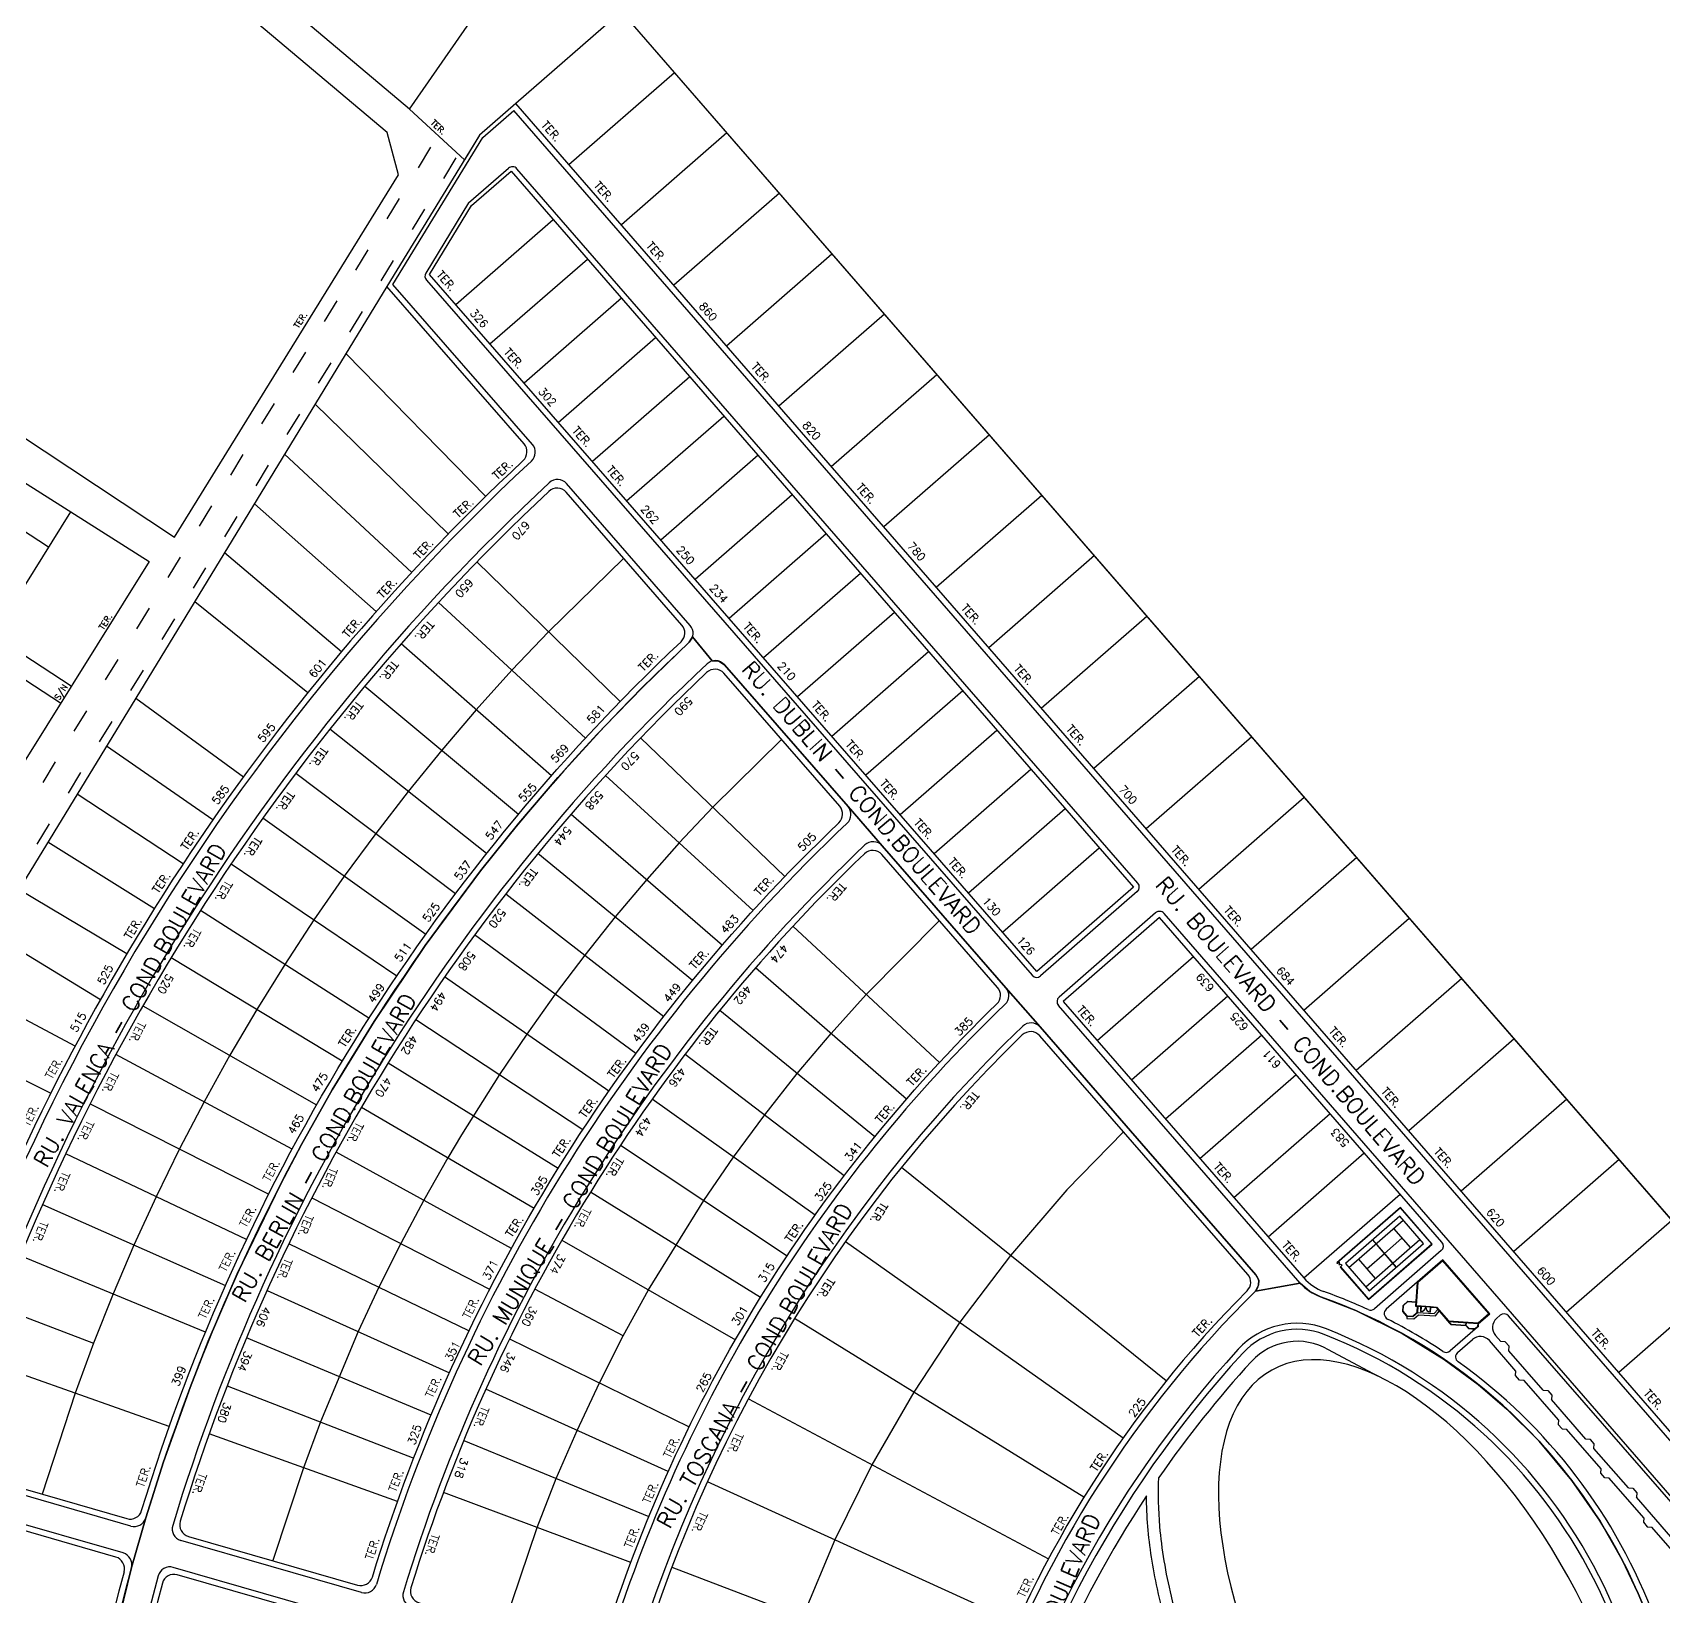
# Model space of a CAD drawing. Extents: x 714896 to 749292, y 8417558 to 8447149.
# Drawn here: x 741883.8 to 742291.4, y 8429662.3 to 8430053.2 of the extents above; entities that cross this region are included whole.
import ezdxf

# ---------------------------------------------------------------- set-up
doc = ezdxf.new("R2010")
doc.units = 0
doc.header["$MEASUREMENT"] = 0
doc.linetypes.add('ACAD_ISO03W100', pattern=[30, 12, -18])
for name, color, linetype in [('LOTE', 7, 'CONTINUOUS'), ('NUM-PORTA', 7, 'CONTINUOUS'), ('QUADRA', 6, 'CONTINUOUS'), ('REFERENCIA', 7, 'CONTINUOUS'), ('TEXTO', 7, 'CONTINUOUS'), ('TEXTODERUA', 3, 'CONTINUOUS')]:
    doc.layers.add(name, color=color, linetype=linetype)
doc.styles.add('ROMANS', font='ROMANS.SHX', dxfattribs={"height": 1.5})

msp = doc.modelspace()

# ---------------------------------------------------------------- linework, layer by layer
at = {"layer": 'LOTE'}
for p, q in [((742006.66, 8429950.37), (741972.4, 8429989.68)), ((742236.08, 8429750.87), (742165.52, 8429832.05)), ((742187.55, 8429742.81), (742135.56, 8429802.47)), ((742235.93, 8429748.76), (742219.27, 8429734.23)), ((741904.62, 8429672.16), (741862.33, 8429684.34))]:
    msp.add_line(p, q, dxfattribs=at)
at = {"layer": 'LOTE', "color": 7}
msp.add_line((741893.29, 8429933.43), (741871.38, 8429898.26), dxfattribs=at)
at = {"layer": 'LOTE'}
for points in [[(741978, 8430034), (741995.14, 8430058.62)], [(742017.87, 8430020.21), (742044.25, 8430043.2)], [(742280.28, 8429718.31), (742004.6, 8430035.47)], [(742057.37, 8430028.11), (742030.99, 8430005.11)], [(742057.94, 8429906.76), (741983.04, 8429992.7), (741993.57, 8430009.94), (742003.43, 8430018.54), (742082.2, 8429927.9)], [(742070.5, 8430013.02), (742044.11, 8429990.02)], [(742013.98, 8430006.4), (741989.61, 8429985.16)], [(741998.15, 8429975.36), (742022.5, 8429996.58)], [(742057.23, 8429974.93), (742083.62, 8429997.92)], [(742031.03, 8429986.77), (742006.69, 8429965.56)], [(742096.74, 8429982.83), (742070.35, 8429959.83)], [(742015.23, 8429955.76), (742039.56, 8429976.96)], [(741997.09, 8429937.26), (741962.17, 8429972.92)], [(742083.47, 8429944.74), (742109.86, 8429967.73)], [(742048.09, 8429967.15), (742023.77, 8429945.96)], [(741954.46, 8429960.29), (741987.74, 8429927.88)], [(742032.31, 8429936.16), (742056.62, 8429957.34)], [(742122.98, 8429952.64), (742096.59, 8429929.64)], [(741978.61, 8429918.28), (741946.83, 8429947.8)], [(742065.15, 8429947.53), (742040.86, 8429926.36)], [(741939.27, 8429935.43), (741969.72, 8429908.47)], [(742049.4, 8429916.56), (742073.67, 8429937.71)], [(742109.71, 8429914.55), (742136.1, 8429937.54)], [(742082.2, 8429927.9), (742158.96, 8429839.6), (742134.81, 8429818.55), (742057.94, 8429906.76)], [(742082.2, 8429927.9), (742057.94, 8429906.76)], [(741961.05, 8429898.45), (741931.78, 8429923.16)], [(742149.22, 8429922.45), (742122.83, 8429899.45)], [(742031.58, 8429921.78), (742012.79, 8429903.43), (742003.64, 8429893.8), (741994.74, 8429883.93), (741986.09, 8429873.84), (741977.71, 8429863.54), (741969.58, 8429853.03), (741961.73, 8429842.31), (741954.15, 8429831.4), (741946.85, 8429820.3), (741939.84, 8429809.02), (741933.11, 8429797.57), (741926.68, 8429785.94), (741920.54, 8429774.16), (741914.7, 8429762.23), (741909.17, 8429750.15), (741903.95, 8429737.93), (741899.04, 8429725.59), (741894.44, 8429713.13), (741886.2, 8429687.87)], [(742030.7, 8429885.99), (741994.87, 8429920.87)], [(742066.48, 8429896.96), (742090.73, 8429918.09)], [(741924.34, 8429910.98), (741952.63, 8429888.23)], [(741985.29, 8429910.78), (742021.99, 8429876.81)], [(742099.26, 8429908.28), (742075.02, 8429887.16)], [(742135.95, 8429884.36), (742162.34, 8429907.35)], [(742013.51, 8429867.42), (741975.97, 8429900.44)], [(742083.56, 8429877.36), (742107.79, 8429898.47)], [(741966.91, 8429889.87), (742005.28, 8429857.82)], [(742175.46, 8429892.26), (742149.07, 8429869.26)], [(741909.59, 8429886.83), (741936.52, 8429867.2)], [(742116.32, 8429888.66), (742092.1, 8429867.55)], [(741997.29, 8429848.01), (741958.12, 8429879.08)], [(742100.64, 8429857.75), (742124.84, 8429878.84)], [(741928.85, 8429856.4), (741902.27, 8429874.83)], [(742071.02, 8429876.53), (742053.83, 8429859.56), (742045.47, 8429850.64), (742037.34, 8429841.5), (742029.46, 8429832.14), (742021.84, 8429822.59), (742014.46, 8429812.83), (742007.35, 8429802.89), (742000.5, 8429792.76), (741991.01, 8429777.69), (741987.61, 8429771.97), (741981.59, 8429761.33), (741975.84, 8429750.54), (741970.39, 8429739.6), (741965.22, 8429728.51), (741955.77, 8429705.96), (741951.5, 8429694.5), (741943.87, 8429671.27)], [(742071.84, 8429842.23), (742035.81, 8429876.89)], [(742188.58, 8429877.16), (742162.19, 8429854.17)], [(741949.61, 8429868.06), (741989.56, 8429838)], [(742063.93, 8429833.79), (742027, 8429867.49)], [(742133.37, 8429869.03), (742109.18, 8429847.95)], [(741921.43, 8429845.43), (741894.96, 8429862.86)], [(742175.31, 8429839.07), (742201.7, 8429862.07)], [(742018.44, 8429857.85), (742056.25, 8429825.14)], [(742117.72, 8429838.15), (742141.9, 8429859.22)], [(741982.08, 8429827.79), (741941.38, 8429856.84)], [(741887.66, 8429850.92), (741914.28, 8429834.28)], [(742126.27, 8429828.35), (742150.43, 8429849.41)], [(741933.44, 8429845.4), (741974.86, 8429817.4)], [(742048.8, 8429816.29), (742010.13, 8429848)], [(742214.82, 8429846.97), (742188.43, 8429823.98)], [(741907.39, 8429822.96), (741880.37, 8429838.98)], [(742002.09, 8429837.93), (742041.58, 8429807.25)], [(741967.91, 8429806.83), (741925.79, 8429833.77)], [(742001.53, 8429654.67), (742009.92, 8429679.56), (742014.72, 8429691.78), (742019.91, 8429703.84), (742025.5, 8429715.73), (742031.47, 8429727.43), (742037.81, 8429738.93), (742051.61, 8429761.28), (742059.05, 8429772.1), (742066.83, 8429782.68), (742074.96, 8429793), (742083.42, 8429803.04), (742092.2, 8429812.81), (742110.47, 8429831.26)], [(742110.52, 8429795.8), (742073.88, 8429829.83)], [(742165.52, 8429832.05), (742141.38, 8429811.01)], [(742201.55, 8429808.88), (742227.94, 8429831.88)], [(741873.69, 8429828.03), (741900.78, 8429811.49)], [(742034.6, 8429798.02), (741994.32, 8429827.64)], [(741961.23, 8429796.09), (741918.44, 8429821.95)], [(742174.05, 8429822.24), (742149.92, 8429801.21)], [(742027.87, 8429788.61), (741986.82, 8429817.16)], [(742102.28, 8429786.64), (742064.55, 8429819.45)], [(742241.06, 8429816.78), (742214.68, 8429793.79)], [(741894.43, 8429799.86), (741865.77, 8429815.06)], [(742158.46, 8429791.41), (742182.57, 8429812.43)], [(741911.39, 8429809.95), (741954.83, 8429785.18)], [(742094.35, 8429777.21), (742055.57, 8429808.78)], [(742141.38, 8429811.01), (742201.57, 8429741.94)], [(741979.61, 8429806.49), (742021.39, 8429779.03)], [(741858.44, 8429803.06), (741888.37, 8429788.09)], [(742191.1, 8429802.62), (742167, 8429781.61)], [(742254.18, 8429801.69), (742227.8, 8429778.69)], [(741948.7, 8429774.11), (741904.65, 8429797.77)], [(742046.94, 8429797.82), (742086.72, 8429767.53)], [(742015.17, 8429769.28), (741972.67, 8429795.62)], [(742175.54, 8429771.81), (742199.63, 8429792.8)], [(741898.22, 8429785.43), (741942.86, 8429762.9)], [(741966.03, 8429784.58), (742009.2, 8429759.37)], [(742079.42, 8429757.61), (742038.68, 8429786.59)], [(742267.3, 8429786.59), (742240.92, 8429763.6)], [(742184.08, 8429762.01), (742208.16, 8429782.99)], [(742156.51, 8429778.43), (742142.31, 8429763.91), (742128.24, 8429747.56), (742115.61, 8429730.85), (742104.06, 8429713.39), (742093.63, 8429695.23), (742084.36, 8429676.46), (742076.28, 8429657.14), (742069.43, 8429637.35), (742063.84, 8429617.17), (742059.53, 8429596.68), (742056.51, 8429575.96), (742054.79, 8429555.09), (742054.39, 8429534.15), (742055.31, 8429513.23), (742057.53, 8429492.41), (742061.06, 8429471.77)], [(741937.3, 8429751.53), (741892.11, 8429772.92)], [(742003.5, 8429749.3), (741959.67, 8429773.37)], [(742030.78, 8429775.1), (742072.44, 8429747.46)], [(742192.62, 8429752.21), (742216.69, 8429773.18)], [(742167.16, 8429716.18), (742100.99, 8429769.53)], [(742280.42, 8429771.5), (742254.04, 8429748.5)], [(741886.31, 8429760.27), (741932.03, 8429740.03)], [(741953.62, 8429761.99), (741998.07, 8429739.09)], [(742065.8, 8429737.08), (742023.26, 8429763.35)], [(742201.57, 8429741.94), (742225.62, 8429762.9)], [(742267.16, 8429733.41), (742293.54, 8429756.4)], [(742016.12, 8429751.36), (742059.5, 8429726.49)], [(741927.06, 8429728.4), (741880.84, 8429747.47)], [(741992.9, 8429728.73), (741947.87, 8429750.46)], [(742087.04, 8429751.07), (742156.43, 8429701.97)], [(742031.47, 8429727.43), (742009.39, 8429739.15)], [(742306.66, 8429741.31), (742280.28, 8429718.31)], [(741942.42, 8429738.78), (741988.02, 8429718.25)], [(741875.69, 8429734.54), (741899.04, 8429725.59)], [(742146.61, 8429687.13), (742074.28, 8429731.77)], [(741983.41, 8429707.64), (741937.29, 8429726.96)], [(742003.05, 8429726.73), (742047.95, 8429704.73)], [(741918, 8429704.77), (741870.88, 8429721.48)], [(741932.47, 8429715), (741979.08, 8429696.91)], [(742647.65, 8429295.66), (742280.28, 8429718.31)], [(742042.71, 8429693.58), (741997.12, 8429714.1)], [(742062.75, 8429711.71), (742137.74, 8429671.69)], [(741975.04, 8429686.07), (741927.96, 8429702.93)], [(741991.6, 8429701.29), (742037.84, 8429682.27)], [(742129.86, 8429655.74), (742052.5, 8429690.96)], [(742033.34, 8429670.8), (741986.5, 8429688.31)], [(742043.58, 8429669.62), (742122.99, 8429639.31)]]:
    msp.add_lwpolyline(points, dxfattribs=at)
for points in [[(742045.91, 8429900.95, 0.402815), (742046.11, 8429905.11), (742017.18, 8429938.3, 0.424773), (742012.87, 8429938.52, 0.131516), (741863.06, 8429697.7, 0.418516), (741865.1, 8429693.95), (741907.38, 8429681.77, 0.409548), (741911.08, 8429683.78, -0.130387)], [(742085.37, 8429855.69, 0.401272), (742085.56, 8429859.84), (742056.63, 8429893.04, 0.426086), (742052.31, 8429893.25, 0.129926), (741920.72, 8429681.1, 0.419049), (741922.76, 8429677.34), (741965.05, 8429665.17, 0.408916), (741968.75, 8429667.17, -0.128485)], [(742096.09, 8429847.76, 0.427768), (742091.75, 8429847.96, 0.127887), (741978.39, 8429664.51, 0.419732), (741980.43, 8429660.74), (742022.72, 8429648.57, 0.408083), (742026.41, 8429650.56, -0.125986), (742124.85, 8429810.42, 0.399246), (742125.03, 8429814.55)], [(741964.35, 8429651.9, 0.408915), (741962.28, 8429655.56), (741919.99, 8429667.73, 0.419049), (741916.27, 8429665.63, 0.158369), (741931.45, 8429364.16, 0.52163), (741936.22, 8429362.97), (741971.8, 8429393.98, 0.304269), (741972.67, 8429397.21, -0.148503)]]:
    msp.add_lwpolyline(points, format="xyb", close=True, dxfattribs=at)
at = {"layer": 'LOTE', "color": 7}
for points in [[(741887.77, 8429924.58), (741864.32, 8429939.88)], [(741890.82, 8429885.59), (741847.92, 8429913.56)], [(741893.48, 8429889.82), (741874.03, 8429902.51)]]:
    msp.add_lwpolyline(points, dxfattribs=at)
at = {"layer": 'LOTE'}
for centre, radius, start, end in [((742004.4, 8429948.4), 3, 313.0713, 41.072), ((742387.82, 8429538.26), 558.45, 133.0713, 160.3464), ((742387.82, 8429538.26), 368.45, 134.1444, 193.7819), ((742133.29, 8429800.5), 3, 41.072, 134.1444), ((742234.95, 8429749.89), 1.5, 311.072, 40.9972), ((742185.29, 8429740.84), 3, 314.9929, 41.072), ((742210.62, 8429749.83), 12, 221.072, 250.2666), ((742387.82, 8429538.26), 283.45, 134.9929, 185.273), ((742159.95, 8429608.59), 138.05, 65.293, 70.2666), ((742218.28, 8429735.37), 1.5, 245.293, 311.072), ((742199.93, 8429710.59), 18.5, 68.5987, 137.4739), ((742159.72, 8429608.33), 128.37, 345.6402, 68.5451), ((742387.82, 8429538.26), 273.45, 137.4739, 167.4383), ((741903.79, 8429669.28), 3, 344.8537, 73.9396), ((742387.82, 8429538.26), 498.45, 164.8537, 201.5513)]:
    msp.add_arc(centre, radius, start, end, dxfattribs=at)
at = {"layer": 'QUADRA'}
for points in [[(742030.99, 8430058.47), (742030.99, 8430058.47), (742004.6, 8430035.47), (741995.56, 8430027.57), (741991.77, 8430021.37), (741978, 8430034), (741711, 8430259), (741701, 8430258), (741570, 8430251), (741321.21, 8430211.1), (741267.52, 8430256.96), (741255.02, 8430268.5), (741249.5, 8430276.42), (741243.78, 8430284.62), (741238.07, 8430292.83), (741232.37, 8430301), (741169, 8430395), (741124, 8430464)], [(741662.94, 8430096.54), (741774.61, 8430022.71), (741873.52, 8429957.32), (741919.3, 8429927.05), (741975.29, 8430017.66), (741972.48, 8430028.19), (741907.76, 8430082.73)]]:
    msp.add_lwpolyline(points, dxfattribs=at)
at = {"layer": 'QUADRA', "color": 6, "linetype": 'CONTINUOUS'}
for points in [[(743590, 8430111), (743590, 8430111), (743590, 8430111), (743254, 8429827), (742963.72, 8429581.76), (742849.47, 8429477.75), (742848.64, 8429478.71), (742802.39, 8429531.91), (742795.09, 8429540.32), (742513, 8429864.85), (742395.12, 8429762.09), (742436.04, 8429715.16), (742375.25, 8429662.4), (742375.25, 8429662.4), (742030.99, 8430058.47)], [(742674.04, 8429318.65), (742030.99, 8430058.47), (742004.6, 8430035.47), (741995.56, 8430027.57), (741972.4, 8429989.68), (741909.59, 8429886.83), (741851.08, 8429791.01), (741820.36, 8429740.7), (741793, 8429695.9), (741788.39, 8429677.82), (741789.8, 8429677.13), (741790.14, 8429670.29), (741794.24, 8429588.42)], [(741901.59, 8429640.95), (741908.52, 8429669.52), (741912.09, 8429681.94), (741916.54, 8429695.93), (741923.18, 8429714.52), (741927.73, 8429726.09), (741934.99, 8429742.96), (741945.78, 8429765.32), (741951.02, 8429775.26), (741958.73, 8429788.94), (741969.18, 8429806.03), (741981.94, 8429825), (741995.78, 8429843.65), (742005.4, 8429855.62), (742015.13, 8429866.99), (742026.52, 8429879.46), (742036.4, 8429889.63), (742047.98, 8429900.84), (742048.81, 8429902.2), (742053.71, 8429896.13), (742055.37, 8429896.09), (742056.74, 8429895.2), (742087.64, 8429859.74), (742096.19, 8429849.93), (742127.1, 8429814.46), (742135.65, 8429804.65), (742162.7, 8429773.61), (742189.61, 8429742.73), (742190.29, 8429741.35), (742190.28, 8429740.13), (742189.46, 8429738.63), (742200.7, 8429740.66), (742203.08, 8429738.57), (742205.72, 8429737.24), (742214.56, 8429733.75), (742226.15, 8429728.02), (742236.66, 8429721.56), (742245.17, 8429715.29), (742252.32, 8429709.16), (742260.38, 8429701.11), (742268.6, 8429691.31), (742275.61, 8429681.18), (742281.17, 8429671.45), (742285.17, 8429663.07), (742287.69, 8429656.87)], [(742287.69, 8429656.87), (742285.17, 8429663.07), (742281.17, 8429671.45), (742275.61, 8429681.18), (742268.6, 8429691.31), (742260.38, 8429701.11), (742252.32, 8429709.16), (742245.17, 8429715.29), (742236.66, 8429721.56), (742226.15, 8429728.02), (742214.56, 8429733.75), (742205.72, 8429737.24), (742203.08, 8429738.57), (742200.7, 8429740.66), (742189.46, 8429738.63), (742190.28, 8429740.13), (742190.29, 8429741.35), (742189.61, 8429742.73), (742162.7, 8429773.61), (742135.65, 8429804.65), (742127.1, 8429814.46), (742096.19, 8429849.93), (742087.64, 8429859.74), (742056.74, 8429895.2), (742055.37, 8429896.09), (742053.71, 8429896.13), (742048.81, 8429902.2), (742047.98, 8429900.84), (742036.4, 8429889.63), (742026.52, 8429879.46), (742015.13, 8429866.99), (742005.4, 8429855.62), (741995.78, 8429843.65), (741981.94, 8429825), (741969.18, 8429806.03), (741958.73, 8429788.94), (741951.02, 8429775.26), (741945.78, 8429765.32), (741934.99, 8429742.96), (741927.73, 8429726.09), (741923.18, 8429714.52), (741916.54, 8429695.93), (741912.09, 8429681.94), (741908.52, 8429669.52), (741901.59, 8429640.95)]]:
    msp.add_lwpolyline(points, dxfattribs=at)
at = {"layer": 'QUADRA'}
msp.add_lwpolyline([(741869.6, 8429948.36), (741913, 8429921), (741874.3, 8429859.2), (741831.46, 8429887.13)], close=True, dxfattribs=at)
at = {"layer": 'REFERENCIA', "color": 24}
for p, q in [((741996.33, 8430026.94), (742004.13, 8430033.73)), ((742646.52, 8429294.67), (742004.13, 8430033.73)), ((741973.91, 8429990.23), (741996.33, 8430026.94)), ((741992.8, 8430010.6), (742002.77, 8430019.29)), ((742160.09, 8429840.58), (742004.89, 8430019.14)), ((741992.8, 8430010.6), (741982.1, 8429993.09)), ((742008.75, 8429950.26), (741973.91, 8429990.23)), ((741982.25, 8429991.32), (742133.68, 8429817.57)), ((742048.19, 8429905), (742017.29, 8429940.46)), ((742087.64, 8429859.74), (742056.74, 8429895.2)), ((742087.64, 8429859.74), (742056.74, 8429895.2)), ((742127.1, 8429814.46), (742096.19, 8429849.93)), ((742127.1, 8429814.46), (742096.19, 8429849.93)), ((742159.94, 8429838.47), (742135.79, 8429817.42)), ((742164.53, 8429833.18), (742140.39, 8429812.14)), ((742375.92, 8429592.28), (742166.65, 8429833.03)), ((742200.7, 8429740.66), (742140.25, 8429810.03)), ((742189.61, 8429742.73), (742135.65, 8429804.65)), ((742189.61, 8429742.73), (742135.65, 8429804.65)), ((742212.82, 8429744.56), (742226.39, 8429756.38)), ((742226.11, 8429751.87), (742221.74, 8429748.07)), ((742224, 8429754.3), (742228.22, 8429749.45)), ((742226.02, 8429747.54), (742230.61, 8429751.54)), ((742217.04, 8429739.72), (742225.98, 8429747.51)), ((742217.33, 8429744.22), (742221.7, 8429748.03)), ((742209.93, 8429745.59), (742209.9, 8429745.56)), ((742210.72, 8429744.69), (742210.68, 8429744.65)), ((742215.22, 8429746.65), (742219.44, 8429741.8)), ((742236.32, 8429746.44), (742229.9, 8429740.85)), ((742236.3, 8429746.23), (742230.04, 8429740.77)), ((742247.83, 8429733), (742236.3, 8429746.23)), ((742248.04, 8429732.98), (742236.32, 8429746.44)), ((742229.9, 8429740.85), (742222.19, 8429734.13)), ((742229.9, 8429740.85), (742229.49, 8429734.86)), ((742230.04, 8429740.77), (742229.65, 8429735)), ((742229.65, 8429735), (742230.87, 8429734.92)), ((742230.86, 8429734.77), (742230.87, 8429734.92)), ((742230.87, 8429734.92), (742233.27, 8429734.75)), ((742227.37, 8429732.48), (742226.39, 8429733.6)), ((742227.32, 8429732.39), (742227.28, 8429731.79)), ((742229.49, 8429734.86), (742230.86, 8429734.77)), ((742230.11, 8429734.82), (742230, 8429733.31)), ((742230, 8429733.31), (742234.18, 8429733.04)), ((742233.25, 8429734.6), (742230.86, 8429734.77)), ((742233.25, 8429734.6), (742233.27, 8429734.75)), ((742233.25, 8429734.6), (742234.63, 8429734.51)), ((742233.27, 8429734.75), (742234.7, 8429734.65)), ((742234.18, 8429733.04), (742235.03, 8429734.05)), ((742234.63, 8429734.51), (742238.01, 8429730.62)), ((742234.7, 8429734.65), (742237.7, 8429731.21)), ((742237.63, 8429731.07), (742238.29, 8429730.3)), ((742237.63, 8429731.07), (742245.25, 8429730.54)), ((742237.7, 8429731.21), (742245.19, 8429730.7)), ((742237.77, 8429731.06), (742238.34, 8429730.4)), ((742245.19, 8429730.7), (742247.83, 8429733)), ((742245.25, 8429730.54), (742248.04, 8429732.98)), ((742249.76, 8429731.81), (742250.65, 8429732.59)), ((742306.59, 8429670.69), (742252.77, 8429732.45)), ((742244.43, 8429729.16), (742238.16, 8429723.7)), ((742242.09, 8429730.04), (742242.14, 8429730.76)), ((742242.09, 8429730.04), (742242.76, 8429729.28)), ((742242.19, 8429730.08), (742242.24, 8429730.75)), ((742242.19, 8429730.08), (742242.81, 8429729.37)), ((742245.2, 8429729.83), (742244.43, 8429729.16)), ((742245.1, 8429729.88), (742245.15, 8429730.55)), ((742245.2, 8429729.83), (742245.25, 8429730.54)), ((742250.78, 8429726.07), (742249.46, 8429727.58)), ((742240.02, 8429723.32), (742243.72, 8429726.56)), ((742254.59, 8429718.65), (742247.96, 8429726.26)), ((742261.42, 8429713.86), (742252.82, 8429723.73)), ((742265.24, 8429706.44), (742256.63, 8429716.31)), ((742272.07, 8429701.65), (742263.46, 8429711.52)), ((742275.88, 8429694.22), (742267.27, 8429704.1)), ((742282.71, 8429689.43), (742274.1, 8429699.31)), ((741908.39, 8429679.92), (741863.22, 8429692.92)), ((742286.52, 8429682.01), (742277.92, 8429691.89)), ((741906.45, 8429673.19), (741861.28, 8429686.2)), ((742293.35, 8429677.22), (742284.75, 8429687.1)), ((742297.17, 8429669.8), (742288.56, 8429679.67)), ((741966.05, 8429663.32), (741920.88, 8429676.32)), ((741964.12, 8429656.59), (741918.95, 8429669.6))]:
    msp.add_line(p, q, dxfattribs=at)
at = {"layer": 'REFERENCIA', "color": 24, "linetype": 'ACAD_ISO03W100', "ltscale": 0.5}
for points in [[(741857.29, 8429260.58), (741808.54, 8429357.76), (741794.41, 8429408.83), (741779.53, 8429678.69), (741784.8, 8429699.36), (741984.99, 8430027.17)], [(741870.13, 8429250.16), (741870.13, 8429250.16), (741814.92, 8429360.22), (741801.16, 8429409.94), (741786.38, 8429678.02), (741791.14, 8429696.69), (741993.15, 8430027.5)]]:
    msp.add_lwpolyline(points, dxfattribs=at)
at = {"layer": 'REFERENCIA', "color": 24}
for points in [[(742210.68, 8429744.65), (742217.75, 8429736.55), (742233.65, 8429750.41), (742225.7, 8429759.53), (742209.8, 8429745.67), (742209.9, 8429745.56)], [(742210.7, 8429744.71), (742217.75, 8429736.62), (742233.58, 8429750.42), (742225.7, 8429759.46), (742209.87, 8429745.67), (742209.95, 8429745.57)], [(742224.66, 8429744.63), (742218.79, 8429751.45)], [(742227.32, 8429732.39), (742226.29, 8429733.57), (742226.39, 8429735.07), (742227.57, 8429736.1), (742229.56, 8429735.97)], [(742226.39, 8429733.6), (742226.49, 8429735.03), (742227.61, 8429736), (742229.56, 8429735.87)], [(742227.28, 8429731.79), (742229.03, 8429731.67), (742230.21, 8429732.7), (742234.45, 8429732.42), (742235.43, 8429733.59)], [(742227.32, 8429732.39), (742228.82, 8429732.28), (742230, 8429733.31), (742230.11, 8429734.82)], [(742227.37, 8429732.48), (742228.79, 8429732.39), (742229.91, 8429733.36), (742230.01, 8429734.82)], [(742238.29, 8429730.3), (742242.09, 8429730.04)], [(742238.34, 8429730.4), (742242.1, 8429730.14)], [(742242.76, 8429729.28), (742244.43, 8429729.16)], [(742242.81, 8429729.37), (742244.4, 8429729.26), (742245.1, 8429729.88)], [(742220.07, 8429717.42), (742207.72, 8429723.99)], [(742252.82, 8429723.73), (742252.89, 8429724.86), (742251.91, 8429725.99), (742250.78, 8429726.07)], [(742256.63, 8429716.31), (742255.5, 8429716.39), (742254.52, 8429717.52), (742254.59, 8429718.65)], [(742261.42, 8429713.86), (742262.55, 8429713.78), (742263.54, 8429712.65), (742263.46, 8429711.52)], [(742265.24, 8429706.44), (742265.16, 8429705.31), (742266.14, 8429704.18), (742267.27, 8429704.1)], [(742274.1, 8429699.31), (742274.18, 8429700.44), (742273.19, 8429701.57), (742272.07, 8429701.65)], [(742277.92, 8429691.89), (742276.79, 8429691.97), (742275.8, 8429693.1), (742275.88, 8429694.22)], [(742282.71, 8429689.43), (742283.84, 8429689.35), (742284.82, 8429688.22), (742284.75, 8429687.1)], [(742286.52, 8429682.01), (742286.45, 8429680.88), (742287.43, 8429679.75), (742288.56, 8429679.67)]]:
    msp.add_lwpolyline(points, dxfattribs=at)
for points in [[(742211.98, 8429745.52), (742217.9, 8429738.73), (742231.47, 8429750.56), (742225.55, 8429757.35)], [(742217.9, 8429738.73), (742231.47, 8429750.56), (742225.55, 8429757.35), (742211.98, 8429745.52)], [(742218.75, 8429751.42), (742224.66, 8429744.63), (742224.7, 8429744.66), (742218.79, 8429751.45)], [(742210.41, 8429745.96), (742209.95, 8429745.57), (742209.93, 8429745.59), (742210.39, 8429745.98)], [(742211.15, 8429745.1), (742210.7, 8429744.71), (742210.72, 8429744.69), (742211.17, 8429745.08)], [(742230.89, 8429734.76), (742230.81, 8429733.57), (742230.78, 8429733.57), (742230.86, 8429734.77)], [(742233.23, 8429734.6), (742233.14, 8429733.41), (742233.17, 8429733.4), (742233.25, 8429734.6)]]:
    msp.add_lwpolyline(points, close=True, dxfattribs=at)
for centre, radius, start, end in [((742003.75, 8430018.16), 1.5, 40.9972, 131.072), ((741983.38, 8429992.3), 1.5, 148.5889, 221.072), ((742006.48, 8429948.29), 3, 312.9231, 41.072), ((742387.82, 8429538.26), 556.95, 132.9231, 203.821), ((742387.82, 8429538.26), 549.95, 132.9671, 163.2587), ((742015.03, 8429938.49), 3, 41.072, 132.9671), ((742045.93, 8429903.03), 3, 313.1453, 41.072), ((742387.82, 8429538.26), 496.95, 133.1453, 163.1947), ((742387.82, 8429538.26), 496.95, 133.1453, 163.1947), ((742387.82, 8429538.26), 489.95, 133.2007, 163.1748), ((742054.47, 8429893.23), 3, 41.072, 133.2007), ((742085.38, 8429857.77), 3, 313.4282, 41.072), ((742387.82, 8429538.26), 436.95, 133.4282, 163.0931), ((742387.82, 8429538.26), 429.95, 133.5, 163.0673), ((742093.93, 8429847.96), 3, 41.072, 133.5), ((742158.96, 8429839.6), 1.5, 311.072, 40.9972), ((742165.52, 8429832.05), 1.5, 40.9972, 131.072), ((742134.81, 8429818.55), 1.5, 221.072, 311.072), ((742124.84, 8429812.49), 3, 313.8006, 41.072), ((742387.82, 8429538.26), 376.95, 133.8006, 162.9594), ((742141.38, 8429811.01), 1.5, 131.072, 221.072), ((742387.82, 8429538.26), 369.95, 133.8973, 194.1656), ((742133.39, 8429802.68), 3, 41.072, 133.8973), ((742209.93, 8429745.59), 0.6, 310.934, 41.072), ((742210.72, 8429744.69), 0.6, 41.072, 131.21), ((742187.35, 8429740.76), 3, 314.7113, 41.072), ((742187.35, 8429740.76), 3, 314.7113, 41.072), ((742209.74, 8429748.55), 12, 221.072, 250.417), ((742209.74, 8429748.55), 12, 221.072, 250.417), ((742387.82, 8429538.26), 281.95, 134.7113, 185.4272), ((742159.95, 8429608.59), 136.55, 347.2889, 70.417), ((742223.18, 8429733), 1.5, 131.072, 243.0609), ((742159.95, 8429608.59), 138.05, 56.4022, 63.0609), ((742230.86, 8429734.77), 1.2, 266.072, 356.072), ((742233.25, 8429734.6), 1.2, 176.072, 266.072), ((742251.73, 8429729.55), 3, 131.072, 221.072), ((742251.64, 8429731.46), 1.5, 41.072, 131.072), ((742199.93, 8429710.59), 20, 68.5987, 137.4739), ((742159.72, 8429608.33), 129.87, 345.6402, 68.5451), ((742245.7, 8429724.29), 3, 41.072, 131.072), ((742387.82, 8429538.26), 274.95, 137.4739, 167.4383), ((742199.93, 8429710.59), 15.5, 59.8188, 137.4739), ((742237.18, 8429724.83), 1.5, 236.4022, 311.072), ((742241, 8429722.19), 1.5, 131.072, 234.4948), ((742387.82, 8429538.26), 270.45, 137.4739, 145.3521), ((742159.95, 8429608.59), 138.05, 20.2854, 54.4948), ((742387.82, 8429538.26), 270.45, 146.5214, 167.4383), ((741909.22, 8429682.8), 3, 253.9396, 343.1947), ((741921.71, 8429679.21), 3, 163.1748, 253.9396), ((741905.62, 8429670.31), 3, 344.6845, 73.9396), ((741918.12, 8429666.71), 3, 73.9396, 164.7044), ((742387.82, 8429538.26), 496.95, 164.6845, 201.6727), ((742387.82, 8429538.26), 496.95, 164.6845, 201.6727), ((742387.82, 8429538.26), 489.95, 164.7044, 201.1332), ((741966.88, 8429666.2), 3, 253.9396, 343.0931), ((741979.38, 8429662.61), 3, 163.0673, 253.9396)]:
    msp.add_arc(centre, radius, start, end, dxfattribs=at)
at = {"layer": 'REFERENCIA', "color": 120, "extrusion": (0, 0, -1)}
msp.add_ellipse((742232.72, 8429647.93), major_axis=(-39.16, 70.97), ratio=0.492351, dxfattribs=at)
at = {"layer": 'REFERENCIA', "color": 24}
for points, knots in [([(742278.43, 8429563.45), (742277.99, 8429563.22), (742277.54, 8429562.99), (742274.79, 8429561.7), (742272.37, 8429560.88), (742267.45, 8429559.76), (742264.94, 8429559.46), (742259.95, 8429559.33), (742257.45, 8429559.49), (742252.52, 8429560.21), (742250.08, 8429560.77), (742245.25, 8429562.22), (742242.87, 8429563.12), (742235.76, 8429566.27), (742231.11, 8429568.98), (742222.04, 8429575.4), (742217.61, 8429579.11), (742209.06, 8429587.39), (742204.94, 8429591.94), (742197.11, 8429601.72), (742193.4, 8429606.95), (742185.02, 8429620.22), (742180.65, 8429628.52), (742173.39, 8429645.4), (742170.49, 8429653.98), (742167.07, 8429668.31), (742166.1, 8429674.14), (742165.24, 8429683.97), (742165.14, 8429688.05), (742165.33, 8429692.02)], [3.152783, 3.152783, 3.152783, 3.152783, 3.174031, 3.174031, 3.282493, 3.282493, 3.390956, 3.390956, 3.499418, 3.499418, 3.607881, 3.607881, 3.716343, 3.716343, 3.935748, 3.935748, 4.155152, 4.155152, 4.374556, 4.374556, 4.593961, 4.593961, 4.909087, 4.909087, 5.224212, 5.224212, 5.445636, 5.445636, 5.608456, 5.608456, 5.608456, 5.608456]), ([(742188.76, 8429608.71), (742186.15, 8429612.72), (742183.69, 8429616.85), (742177.62, 8429628.04), (742174.3, 8429635.25), (742168.76, 8429649.76), (742166.55, 8429657.07), (742163.83, 8429669.54), (742163.02, 8429674.75), (742162.37, 8429682.41), (742162.25, 8429684.94), (742162.24, 8429687.45)], [4.5663297, 4.5663297, 4.5663297, 4.5663297, 4.7266312, 4.7266312, 4.9911205, 4.9911205, 5.2556099, 5.2556099, 5.4494337, 5.4494337, 5.5468172, 5.5468172, 5.5468172, 5.5468172])]:
    msp.add_open_spline(points, degree=3, knots=knots, dxfattribs=at)

# ---------------------------------------------------------------- texts
at = {"layer": 'NUM-PORTA', "style": 'ROMANS'}
for s, rotation, p in [('326', 311.5942, (741992.97, 8429983.01)), ('860', 311.5942, (742050.22, 8429984.69)), ('302', 311.5942, (742010.05, 8429963.41)), ('820', 311.5942, (742076.08, 8429954.94)), ('262', 311.5942, (742035.67, 8429934.01)), ('670', 228.6349, (742006.82, 8429931.31)), ('250', 311.5942, (742044.57, 8429923.8)), ('780', 311.5942, (742102.32, 8429924.75)), ('650', 228.6349, (741992.66, 8429916.92)), ('234', 311.5942, (742052.89, 8429914.26)), ('601', 50.9031, (741954.25, 8429891.7)), ('210', 311.5942, (742069.84, 8429894.81)), ('590', 227.2, (742047.54, 8429887.37)), ('581', 47.3333, (742023.64, 8429880.26)), ('595', 50.9031, (741941.46, 8429875.59)), ('569', 47.3333, (742014.59, 8429870.47)), ('570', 227.2, (742034.17, 8429873.66)), ('555', 47.3333, (742006.54, 8429860.72)), ('585', 52.72, (741930.03, 8429860.06)), ('558', 229.1547, (742025.14, 8429863.88)), ('700', 311.5942, (742155.18, 8429863.93)), ('547', 51.332, (741998.39, 8429851.18)), ('544', 231.5653, (742017.16, 8429854.97)), ('505', 45.0197, (742076.29, 8429848.4)), ('537', 53.4407, (741990.67, 8429841.16)), ('525', 53.0591, (741982.75, 8429830.67)), ('520', 235.1594, (742000.63, 8429834.48)), ('130', 311.5942, (742121.08, 8429836.01)), ('483', 47.3333, (742057.03, 8429827.77)), ('511', 54.0068, (741975.7, 8429820.73)), ('474', 228.9371, (742071.38, 8429825.59)), ('126', 311.5942, (742129.62, 8429826.21)), ('508', 234.0853, (741993.07, 8429823.79)), ('525', 61.7028, (741901.65, 8429815.02)), ('520', 241.2336, (741917.41, 8429818.12)), ('639', 131.5942, (742179.33, 8429814.55)), ('684', 311.5942, (742194.55, 8429818.65)), ('499', 56.3122, (741969.12, 8429810.41)), ('494', 238.8319, (741985.68, 8429813.76)), ('449', 51.332, (742042.88, 8429810.61)), ('462', 231.5653, (742062.16, 8429815.27)), ('515', 60.2113, (741894.85, 8429803.15)), ('439', 53.4407, (742035.16, 8429800.59)), ('385', 44.8698, (742115.45, 8429802.26)), ('625', 131.5942, (742187.86, 8429804.74)), ('482', 238.8319, (741978.49, 8429802.86)), ('611', 131.5942, (742196.01, 8429795.36)), ('475', 57.3933, (741955.04, 8429788.14)), ('436', 235.1594, (742045.64, 8429794.78)), ('470', 238.8319, (741971.98, 8429792.32)), ('465', 59.6044, (741949.18, 8429777.67)), ('434', 238.8319, (742036.96, 8429782.46)), ('583', 131.5942, (742213.07, 8429775.74)), ('341', 53.1436, (742088.23, 8429770.9)), ('395', 57.3933, (742009.92, 8429762.32)), ('325', 53.8111, (742080.73, 8429760.85)), ('620', 311.5942, (742247.03, 8429758.27)), ('374', 243.0228, (742015.34, 8429748.12)), ('371', 62.6065, (741997.94, 8429741.22)), ('315', 58.4203, (742066.78, 8429740.59)), ('600', 311.5942, (742259.71, 8429743.67)), ('406', 248.1482, (741941.55, 8429734.94)), ('360', 243.0228, (742008.29, 8429735.05)), ('301', 58.4203, (742060.1, 8429729.79)), ('394', 248.1482, (741936.89, 8429723.84)), ('351', 63.4354, (741988.53, 8429720.91)), ('346', 244.5745, (742002.78, 8429723.54)), ('399', 68.5092, (741920.36, 8429714.67)), ('265', 61.9237, (742051.28, 8429713.12)), ('380', 251.5894, (741931.64, 8429710.99)), ('225', 52.8344, (742159.15, 8429706.91)), ('325', 69.8258, (741979.35, 8429700.03)), ('318', 251.5894, (741990.89, 8429697.16))]:
    msp.add_text(s, height=2, rotation=rotation, dxfattribs=at).set_placement(p)
at = {"layer": 'NUM-PORTA', "color": 7, "style": 'ROMANS'}
msp.add_text('S/N', height=1.506, rotation=57.6828, dxfattribs=at).set_placement((741890.46, 8429886.16))
at = {"layer": 'TEXTO', "color": 7, "style": 'ROMANS'}
for rotation, p in [(317.0372, (741983.18, 8430030.46)), (57.6828, (741950.28, 8429979.1)), (57.6828, (741901.55, 8429903.72))]:
    msp.add_text('TER.', height=1.506, rotation=rotation, dxfattribs=at).set_placement(p)
at = {"layer": 'TEXTO', "style": 'ROMANS'}
for rotation, p in [(311.5942, (742010.86, 8430029.98)), (311.5942, (742023.98, 8430014.88)), (311.5942, (742037.1, 8429999.79)), (311.5942, (741984.64, 8429992.57)), (311.5942, (742001.51, 8429973.21)), (311.5942, (742063.34, 8429969.6)), (311.5942, (742018.59, 8429953.61)), (43.348, (741999.94, 8429941.29)), (311.5942, (742027.13, 8429943.81)), (311.5942, (742089.58, 8429939.41)), (43.348, (741990.16, 8429931.71)), (46.7428, (741980.32, 8429921.37)), (47.1191, (741971.27, 8429911.59)), (311.5942, (742115.82, 8429909.22)), (50.0206, (741962.65, 8429901.73)), (230.3319, (741982.79, 8429906.45)), (311.5942, (742061.3, 8429904.61)), (233.1138, (741973.79, 8429896.42)), (45.0197, (742036.45, 8429893.38)), (311.5942, (742128.94, 8429894.12)), (233.1138, (741964.98, 8429886.26)), (311.5942, (742078.38, 8429885.01)), (311.5942, (742142.06, 8429879.03)), (235.1819, (741956.12, 8429874.87)), (311.5942, (742086.92, 8429875.21)), (311.5942, (742095.46, 8429865.41)), (235.1819, (741947.8, 8429863.81)), (55.8417, (741922.37, 8429848.62)), (311.5942, (742104, 8429855.61)), (237.5831, (741939.59, 8429852.42)), (311.5942, (742168.3, 8429848.84)), (311.5942, (742112.54, 8429845.81)), (55.8417, (741915.26, 8429837.84)), (239.6498, (741932.16, 8429841.46)), (234.1391, (742008.56, 8429844.62)), (47.2159, (742065.48, 8429837.22)), (228.9371, (742085.85, 8429840.91)), (311.5942, (742181.43, 8429833.74)), (59.0388, (741908.34, 8429826.37)), (239.6498, (741924.32, 8429829.5)), (48.0123, (742049.28, 8429818.89)), (311.5942, (742144.74, 8429808.87)), (243.4605, (741910.38, 8429806.22)), (234.1391, (742053.57, 8429804.92)), (311.5942, (742207.67, 8429803.56)), (57.3933, (741961.81, 8429799.34)), (60.2113, (741888.6, 8429791.39)), (53.0591, (742028.98, 8429791.69)), (243.4605, (741903.63, 8429793.64)), (47.5485, (742103.63, 8429789.67)), (230.8735, (742119.03, 8429788.79)), (311.5942, (742220.79, 8429788.46)), (63.4725, (741882.96, 8429779.59)), (54.0068, (742021.93, 8429781.75)), (49.8598, (742095.81, 8429780.35)), (243.4605, (741897.49, 8429781.5)), (242.6417, (741964.88, 8429781.05)), (56.3122, (742015.31, 8429771.77)), (238.8319, (742029.95, 8429772.36)), (311.5942, (742233.91, 8429773.37)), (247.0308, (741891.37, 8429768.69)), (61.2998, (741943.02, 8429765.78)), (248.1482, (741958.24, 8429769.68)), (311.5942, (742178.9, 8429769.66)), (237.8947, (742096.04, 8429761.07)), (248.6433, (741885.87, 8429756.29)), (61.3802, (741937.14, 8429754.32)), (248.1482, (741952.2, 8429757.94)), (57.3933, (742003.6, 8429751.86)), (243.0228, (742021.71, 8429759.67)), (55.7696, (742073.41, 8429750.58)), (311.5942, (742195.98, 8429750.06)), (63.4354, (741932.09, 8429743.3)), (248.1482, (741946.95, 8429747.01)), (237.8947, (742082.75, 8429742.18)), (65.1433, (741927, 8429731.48)), (64.0886, (741993.04, 8429731.52)), (47.1619, (742175.01, 8429726.96)), (311.5942, (742273.27, 8429728.08)), (242.3466, (742071.01, 8429723.84)), (65.1433, (741983.74, 8429711.74)), (311.5942, (742286.39, 8429712.99)), (248.1482, (741996.14, 8429710)), (245.709, (742059.74, 8429703.49)), (64.7645, (742043.22, 8429696.7)), (71.2965, (741911.57, 8429689.4)), (57.1569, (742149.72, 8429693.29)), (251.5894, (741925.48, 8429693.35)), (68.5092, (741974.58, 8429688.27)), (66.9091, (742038.12, 8429685.32)), (245.709, (742050.8, 8429683.74)), (60.4211, (742140.09, 8429677.4)), (68.6223, (742033.53, 8429674.18)), (71.2965, (741968.78, 8429671.29)), (251.5894, (741983.65, 8429678.15)), (64.5686, (742131.73, 8429661.86))]:
    msp.add_text('TER.', height=2, rotation=rotation, dxfattribs=at).set_placement(p)
at = {"layer": 'TEXTODERUA', "style": 'ROMANS'}
for s, rotation, p in [('RU. DUBLIN - COND.BOULEVARD', 310.7754, (742060.83, 8429893.93)), ('RU. VALENCA - COND.BOULEVARD', 60.5342, (741887.38, 8429769.21)), ('RU. BOULEVARD - COND.BOULEVARD', 310.7754, (742164.26, 8429840.05)), ('RU. BERLIN - COND.BOULEVARD', 60.5342, (741936.91, 8429735.41)), ('RU. MUNIQUE - COND.BOULEVARD', 58.7405, (741995.76, 8429719.65)), ('RU. TOSCANA - COND.BOULEVARD', 60.199, (742043.08, 8429678.93)), ('AV. EUROPA - COND.BOULEVARD', 66.5803, (742115.61, 8429600.38))]:
    msp.add_text(s, height=4, rotation=rotation, dxfattribs=at).set_placement(p)

doc.saveas('drawing.dxf')
